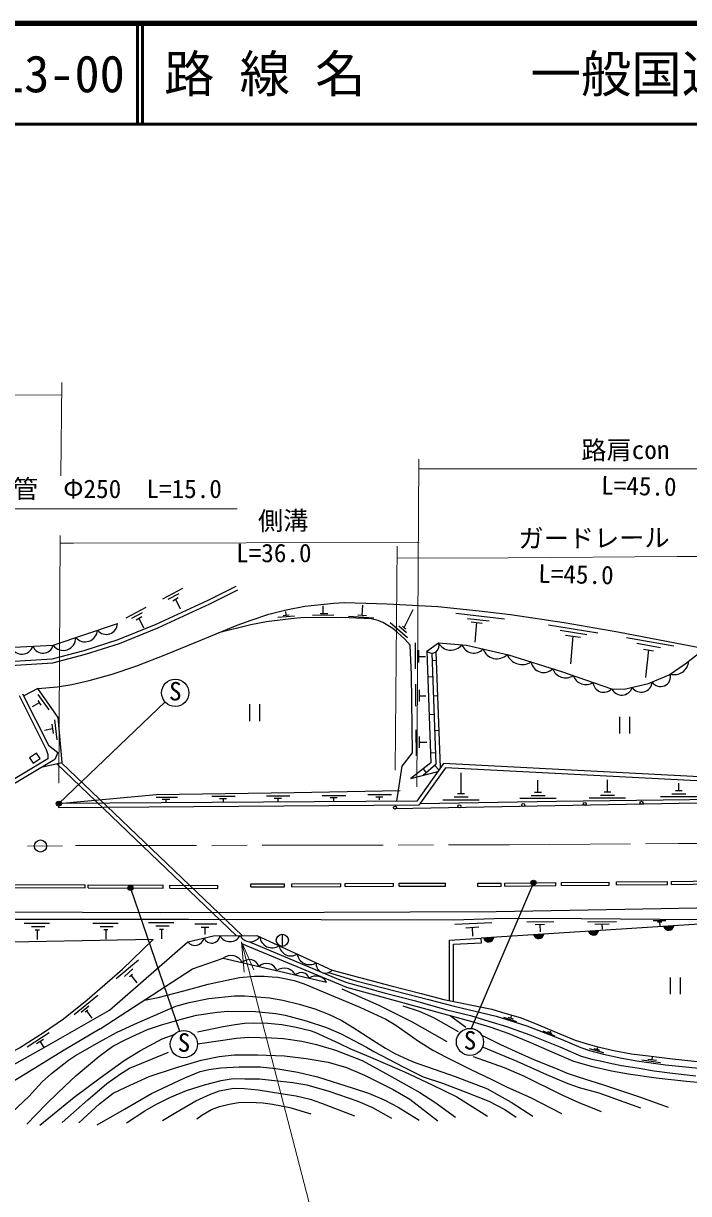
# Model space of a CAD drawing. Units: millimetres at full size, sheet at 1:1000; details may follow other scales. Extents: x 40000 to 680000, y 20000 to 380000.
# Drawn here: x 166426 to 232422, y 263951 to 380000 of the extents above; entities that cross this region are included whole.
import ezdxf
from ezdxf.enums import TextEntityAlignment as Align

# ---------------------------------------------------------------- set-up
doc = ezdxf.new("R2010")
doc.units = ezdxf.units.MM
doc.header["$LTSCALE"] = 1000
doc.linetypes.add('CHAIN', pattern=[18.5, 12, -1.5, 3.5, -1.5])
for name, color, linetype, lineweight in [('M-BGD', 7, 'Continuous', 25), ('M-BGD-EXST', 7, 'Continuous', 25), ('M-BMK', 2, 'CHAIN', 13), ('M-BMK-SRVR', 3, 'Continuous', 25), ('M-STR-HTXT', 7, 'Continuous', 13), ('M-STR-STRC', 7, 'Continuous', 25), ('M-TTL', 2, 'Continuous', 140), ('M-TTL-LINE', 7, 'Continuous', 50)]:
    doc.layers.add(name, color=color, linetype=linetype, lineweight=lineweight)
doc.layers.add('M-TTL-TXT', color=7, linetype='Continuous')
doc.styles.add('ＭＳ ゴシック', font='')
doc.styles.get('ＭＳ ゴシック').set_extended_font_data('MS Gothic')

# ---------------------------------------------------------------- blocks, each defined once
blk = doc.blocks.new('open_arrow')
at = {"color": 0, "linetype": 'Continuous', "lineweight": -2}
blk.add_lwpolyline([(7.5, 1.25), (0, 0), (7.5, -1.25)], dxfattribs=at)

msp = doc.modelspace()

# ---------------------------------------------------------------- hatches: boundary and pattern name
at = {"layer": 'M-BGD'}
for points in [[(229962, 290435, 0.82183), (230951, 290498)], [(212111, 289289, 0.82183), (213100, 289352)], [(217072, 289607, 0.82183), (218060, 289671)], [(222494, 289955, 0.82183), (223482, 290019)]]:
    msp.add_hatch(color=256, dxfattribs=at).paths.add_polyline_path(points)
at = {"layer": 'M-BGD-EXST'}
for points in [[(170188, 302621, 1), (169688, 302621, 1)], [(217269, 294776, 1), (216769, 294776, 1)], [(177315, 294257, 1), (176815, 294257, 1)]]:
    msp.add_hatch(color=256, dxfattribs=at).paths.add_polyline_path(points)

# ---------------------------------------------------------------- linework, layer by layer
at = {"layer": 'M-BGD'}
for p, q in [((180259, 322942), (182230, 323988)), ((180801, 322904), (181871, 323454)), ((181237, 322744), (181787, 323057)), ((181512, 322900), (181977, 321935)), ((176634, 321058), (178605, 322104)), ((177177, 321020), (178246, 321569)), ((192487, 321314), (192451, 321662)), ((195854, 321492), (196641, 321492)), ((196176, 321492), (196176, 322240)), ((200050, 321328), (200098, 322310)), ((204201, 320089), (205088, 321886)), ((209327, 321517), (214157, 320953)), ((177612, 320859), (178162, 321172)), ((177887, 321016), (178353, 320050)), ((191655, 321118), (193339, 321238)), ((192187, 321286), (192787, 321342)), ((195118, 321325), (197210, 321349)), ((198680, 321202), (201200, 321044)), ((199618, 321359), (200481, 321298)), ((202829, 320589), (204539, 319113)), ((210483, 320989), (212644, 320768)), ((210846, 320640), (211931, 320525)), ((211389, 320583), (211225, 318643)), ((218538, 320364), (223425, 319550)), ((203674, 320244), (204418, 319603)), ((204048, 320230), (204355, 319948)), ((219664, 319811), (222339, 319389)), ((220207, 319319), (221696, 319118)), ((220951, 319218), (220690, 316474)), ((205302, 318560), (205289, 315992)), ((226270, 319106), (230948, 318266)), ((227293, 318539), (229642, 318114)), ((205628, 317837), (205618, 316610)), ((205623, 317224), (206327, 317231)), ((206990, 316828), (207404, 316844)), ((207811, 306192), (207371, 317692)), ((227961, 317952), (228943, 317780)), ((228452, 317866), (228131, 315134)), ((206548, 315198), (207050, 315216)), ((167858, 313451), (168957, 311938)), ((205333, 314487), (205333, 312284)), ((205695, 313916), (205684, 312740)), ((207120, 313319), (207538, 313334)), ((167998, 312631), (167292, 312234)), ((167850, 312868), (168146, 312395)), ((188861, 312473), (188861, 310796)), ((189861, 312473), (189861, 310796)), ((205690, 313328), (206355, 313331)), ((206682, 311470), (207188, 311488)), ((225567, 311244), (225567, 309567)), ((226567, 311244), (226567, 309567)), ((169310, 310043), (168529, 309882)), ((169244, 310514), (169375, 309573)), ((169506, 310942), (169745, 308965)), ((205376, 309941), (205379, 307361)), ((207247, 309878), (207669, 309894)), ((205688, 309291), (205688, 308165)), ((205688, 308728), (206447, 308718)), ((206818, 307671), (207328, 307690)), ((169730, 306573), (187554, 289530)), ((170202, 306675), (188130, 289532)), ((207226, 306447), (207655, 305974)), ((206097, 306079), (206374, 305686)), ((209851, 303619), (209851, 305666)), ((217476, 303767), (217476, 304947)), ((224378, 303797), (224378, 304977)), ((231456, 303934), (231456, 304640)), ((179583, 303251), (181730, 303251)), ((180195, 303074), (180948, 303074)), ((180571, 303074), (180571, 302768)), ((185106, 303362), (187431, 303362)), ((185878, 303139), (186589, 303139)), ((186233, 303139), (186233, 302826)), ((190546, 303402), (192871, 303402)), ((191318, 303179), (192029, 303179)), ((191673, 303179), (191673, 302866)), ((196081, 303444), (198406, 303444)), ((196852, 303221), (197563, 303221)), ((197208, 303221), (197208, 302909)), ((200609, 303523), (202935, 303523)), ((201381, 303300), (202092, 303300)), ((201736, 303300), (201736, 302987)), ((248425, 302963), (203323, 302092)), ((208037, 303016), (211647, 303016)), ((209167, 303288), (210558, 303288)), ((209509, 303619), (210192, 303619)), ((215662, 303165), (219273, 303165)), ((216792, 303437), (218183, 303437)), ((217134, 303767), (217818, 303767)), ((222564, 303195), (226174, 303195)), ((223694, 303467), (225085, 303467)), ((224036, 303797), (224719, 303797)), ((229642, 303331), (233252, 303331)), ((230772, 303604), (232163, 303604)), ((231114, 303934), (231797, 303934)), ((169941, 302221), (169938, 302621)), ((246179, 291476), (211847, 289272)), ((166514, 290759), (169028, 290759)), ((167231, 290436), (168543, 290436)), ((173314, 290775), (175828, 290775)), ((174031, 290452), (175343, 290452)), ((174394, 290129), (174808, 290129)), ((174601, 290129), (174601, 289170)), ((178845, 290822), (181359, 290822)), ((179561, 290499), (180874, 290499)), ((179925, 290176), (180339, 290176)), ((180132, 290176), (180132, 289217)), ((183438, 290713), (185611, 290713)), ((184060, 290385), (184814, 290385)), ((184437, 290385), (184437, 289645)), ((209238, 290677), (212915, 290842)), ((210309, 290317), (211597, 290399)), ((210953, 290358), (210979, 289483)), ((216380, 290898), (219059, 290931)), ((217207, 290644), (218133, 290655)), ((217670, 290650), (217681, 289917)), ((222399, 290911), (225270, 290929)), ((223110, 290671), (224541, 290689)), ((223826, 290680), (223830, 290191)), ((228909, 291032), (230173, 291049)), ((229323, 290888), (229776, 290888)), ((229550, 290888), (229564, 290505)), ((167594, 290113), (168008, 290113)), ((167801, 290113), (167801, 289154)), ((192115, 289672), (192115, 288472)), ((175640, 285284), (177849, 287138)), ((176455, 285485), (177294, 286229)), ((176939, 285473), (177235, 285721)), ((177087, 285597), (177672, 284859)), ((230584, 285398), (230584, 283721)), ((231584, 285398), (231584, 283721)), ((171478, 281696), (173824, 283631)), ((172165, 281956), (172919, 282559)), ((172559, 281964), (172818, 282165)), ((172688, 282065), (173229, 281345)), ((208757, 281607), (210306, 280461)), ((215369, 280993), (214096, 281420)), ((215042, 281241), (214516, 281403)), ((214779, 281322), (214867, 281575)), ((166787, 278514), (168975, 279943)), ((219170, 279572), (217996, 280060)), ((218877, 279819), (218445, 280002)), ((218661, 279910), (218745, 280102)), ((167726, 278833), (168420, 279272)), ((168073, 279053), (168468, 278453)), ((224011, 277912), (222587, 278308)), ((223629, 278157), (223054, 278322)), ((223342, 278239), (223403, 278444)), ((228806, 277195), (228848, 277563)), ((229636, 276920), (227780, 277195)), ((229238, 277137), (228374, 277253))]:
    msp.add_line(p, q, dxfattribs=at)
for points in [[(117170, 321130), (143430, 314979), (169344, 316576), (172574, 317438), (175976, 318521), (179763, 320053), (184933, 322433), (187700, 323827)], [(117261, 321520), (143464, 315382), (169279, 316972), (172462, 317822), (175840, 318897), (179605, 320421), (184759, 322794), (187520, 324185)], [(119236, 321981), (142281, 317011), (158936, 317794), (169385, 318331), (175761, 320486)], [(167852, 314034), (169808, 314215), (171230, 314437), (172963, 314825), (175222, 315460), (177677, 316293), (180547, 317407), (183457, 318606), (187626, 320318), (189011, 320832), (190767, 321414), (192500, 321834), (194333, 322196), (197239, 322498), (198283, 322558), (202524, 322425), (207530, 322189), (211628, 321745), (214747, 321377), (220077, 320573), (225401, 319649), (233489, 318115), (233978, 317952)], [(203474, 302866), (203989, 306354), (205036, 307668), (204927, 315390), (204800, 318349), (204273, 318926), (203505, 319639), (203073, 320007), (202102, 320601), (201614, 320781), (200918, 320942), (198017, 321087), (193940, 321049), (192956, 320945), (190545, 320660), (188987, 320358), (185781, 319560)], [(206457, 317728), (207597, 318578), (210389, 318346), (214553, 317380), (219811, 315725), (224782, 314016), (226044, 313965), (228453, 314543), (230486, 315403), (232091, 316486), (234417, 318293), (236434, 317781), (239229, 316523), (242162, 314751), (244955, 312762), (247438, 310590), (250530, 307362), (251815, 305950)], [(206457, 317728), (206854, 306674), (204862, 305109), (207540, 305812)], [(206089, 305431), (207369, 306575), (206964, 317548)], [(165996, 313348), (168696, 307997), (168843, 307487), (168853, 307076), (164177, 304263), (132654, 303489), (116589, 305653), (96186, 303439), (94653, 301882)], [(166353, 313528), (168928, 308426), (169842, 307699), (169556, 307008), (164293, 303866), (132632, 303088), (116584, 305250), (96371, 303056), (94938, 301602)], [(168316, 306267), (170284, 306693), (169870, 311179), (167852, 314034), (166454, 313328)], [(250028, 304429), (208101, 306601), (205456, 302881), (169938, 302621)], [(251117, 303972), (208300, 306190), (205663, 302482), (169941, 302221)], [(169938, 302621), (179642, 303534), (193276, 303725), (203792, 303914)], [(205784, 302652), (219316, 302871), (232554, 303020), (251043, 303329)], [(110605, 289713), (120268, 290937), (126719, 291599), (129965, 291897), (132383, 291964), (145861, 291897), (156849, 291915), (179986, 291840), (196264, 291864), (213318, 291934), (226097, 292145), (243896, 292495), (258361, 292728)], [(161631, 288816), (163989, 291181), (182806, 291181), (209119, 291088), (213120, 291220), (217871, 291254), (233485, 291135), (246179, 291476)], [(152228, 288877), (151401, 285603), (151019, 283686), (150654, 281578), (150316, 279007), (150033, 275956), (150560, 275667), (151412, 275392), (152065, 275341), (153711, 275367), (156056, 275555), (159229, 275981), (160778, 276228), (161992, 276543), (163112, 276921), (164310, 277489), (166033, 278391), (168508, 279982), (170400, 281274), (172769, 283155), (176269, 286212), (179316, 289163), (161631, 288816)], [(182732, 288908), (185282, 289519), (189602, 289540), (197070, 286120)], [(208685, 283089), (208685, 289099), (211847, 289272)], [(209093, 283009), (209093, 288684), (211875, 288835), (211847, 289272)], [(112948, 286682), (116729, 283299), (118826, 281429), (121531, 279245), (124824, 276743), (125755, 276317), (131272, 273828), (131723, 273682), (135462, 273767), (145436, 273870), (153242, 274078), (154763, 274213), (155817, 274335), (158005, 274667), (159120, 274888), (161563, 275493), (163916, 276154), (165006, 276541), (165769, 276927), (168704, 278586), (174958, 282144), (182732, 288908)], [(188068, 288762), (198495, 284408), (210928, 281014), (212707, 280474), (214598, 279822), (216720, 278951), (218842, 278013), (221010, 277071), (222767, 276594), (224783, 276118), (226458, 275833), (229198, 275424), (232213, 275099), (235146, 274841), (237836, 274653), (240625, 274634), (244798, 274850), (245760, 274804), (246221, 274747), (247239, 274577), (247985, 274349), (249531, 273795), (250858, 273160), (252607, 272033)], [(188867, 288929), (196003, 285897), (197650, 285222), (198509, 284882), (200217, 284407), (202232, 283856), (205339, 283077), (208435, 282174), (210771, 281617), (212590, 281063), (214353, 280532), (216680, 279708), (219640, 278522), (221760, 277590), (222834, 277297), (223647, 277127), (224811, 276856), (225749, 276642), (227503, 276374), (228989, 276138), (230811, 275901), (233153, 275646)], [(174047, 280298), (183193, 286231), (186245, 287298), (196510, 284911)], [(178432, 283142), (179806, 283413), (182354, 284066), (184757, 284718), (185808, 284968), (187862, 285369), (189359, 285527), (190309, 285527), (191094, 285463), (191664, 285413), (192500, 285236), (193286, 285071), (194291, 284754), (195786, 284134), (199813, 282450), (202376, 281258), (203365, 280648), (205620, 279078), (207058, 278161), (208376, 277465), (210833, 276262), (212834, 275287), (214341, 274540), (216791, 273447), (219805, 271890)], [(196685, 285864), (199412, 285053), (202236, 284323), (206611, 283189), (209156, 282545), (213321, 281553), (216358, 280592), (219792, 279262), (221715, 278443), (222588, 278148), (223994, 277789), (225793, 277386), (227287, 277113), (230129, 276732), (233116, 276416), (237074, 276154), (239546, 275989), (244093, 276076), (248269, 276060)], [(197070, 286120), (202791, 284582), (205882, 283781), (208147, 283196), (212911, 282253), (213867, 281957), (215802, 281378), (217520, 280682), (219643, 279809), (221169, 279180), (222353, 278789), (223276, 278544), (225019, 278134), (226742, 277816), (228718, 277579), (230813, 277326), (234201, 276950), (236247, 276696), (237521, 276622), (239031, 276541), (245099, 276549), (246659, 276533), (248607, 275961)], [(165328, 272019), (166964, 273587), (168287, 275042), (169204, 275846), (170899, 277200), (171608, 277653), (173984, 279016), (175676, 279942), (177457, 280749), (180019, 281873), (181563, 282536), (182886, 282914), (184815, 283301), (187382, 283559), (188346, 283549), (190827, 283378), (192160, 283142), (193786, 282735), (195336, 282263), (196683, 281731), (197941, 281136), (199056, 280484), (201089, 279161), (202362, 278370), (203278, 277848), (204580, 277235), (205345, 276932), (206534, 276538), (209264, 275561), (212470, 274338), (213340, 273829), (214829, 273018), (216970, 271635)], [(198013, 284270), (201705, 282643), (203484, 281753), (205006, 280989), (208439, 279046)], [(166764, 270835), (168662, 272772), (169860, 273970), (171650, 275651), (173098, 276859), (173917, 277538), (174809, 278211), (175298, 278571), (176507, 279210), (177585, 279709), (178747, 280220), (180115, 280679), (182216, 281270), (183604, 281630), (185651, 281959), (186710, 282049), (189443, 281998), (191460, 281809), (192389, 281659), (194491, 281088), (196509, 280429), (197967, 279800), (200458, 278489), (201187, 278040), (204114, 276533), (206104, 275547), (207992, 274888), (210406, 273980), (212603, 273107), (214192, 272295), (215324, 271517)], [(204073, 282587), (205694, 282055), (207116, 281431), (209548, 280023)], [(183685, 280007), (186235, 280519), (187435, 280717), (188355, 280856), (189229, 280891), (190661, 280856), (192064, 280706), (193473, 280462), (194871, 280136), (195337, 279949), (197794, 278829), (198865, 278323), (200873, 277497), (204230, 276015), (206993, 274731), (209420, 273545), (212486, 271639)], [(174047, 280298), (170313, 278091), (167192, 276165), (164012, 274246), (162799, 273789), (161398, 273427), (159850, 273158), (157866, 273110), (146184, 273224)], [(168048, 270729), (171471, 273510), (174035, 275447), (176425, 277151), (178042, 278126), (180186, 279297), (181498, 279777)], [(183683, 278803), (187558, 279360), (188757, 279468), (191074, 279402), (192235, 279324), (194066, 279074), (195505, 278751), (197403, 278170), (200049, 277161), (202735, 275670), (205742, 273970), (207239, 273027), (209285, 271538)], [(211981, 279638), (213689, 278780), (215568, 277896), (217121, 277227), (219208, 276384), (220372, 275903), (221577, 275502), (223865, 274766), (227551, 273532), (230402, 272516)], [(170275, 270988), (172820, 273237), (174719, 274859), (176051, 275836), (176937, 276397), (178163, 276884), (180822, 277991)], [(171930, 270982), (173975, 272867), (175327, 273901), (176593, 274513), (178903, 275566), (181515, 276413), (184048, 277169), (185864, 277546), (187333, 277709), (189663, 277719), (192315, 277617), (194493, 277351), (196676, 276974), (198485, 276453), (200271, 275688), (203107, 274260), (204765, 273307), (207530, 271176)], [(211053, 277560), (214129, 276469), (216046, 275625), (219860, 273752), (221525, 272997), (223761, 272088)], [(212034, 278485), (215395, 277080), (218319, 275771), (220450, 274877), (221575, 274467), (223522, 273950), (227645, 272460)], [(173753, 270785), (176441, 272321), (179149, 273877), (182440, 275442), (183954, 276056), (184814, 276254), (186021, 276431), (187818, 276535), (189909, 276522), (191482, 276350), (193645, 275984), (195588, 275528), (199145, 274423), (200659, 273903), (202232, 273237), (203597, 272534), (205682, 271240)], [(176668, 270954), (178489, 272158), (179567, 272793), (180967, 273496), (182595, 274164), (184394, 274750), (186047, 275181), (187243, 275353), (188385, 275333), (189837, 275343), (191350, 275183), (193157, 274972), (194550, 274731), (196714, 274121), (199605, 273116), (201058, 272495), (202961, 271423)], [(180213, 271208), (181545, 272002), (183529, 273144), (184978, 273826), (185869, 274132), (186746, 274322), (187318, 274395), (188320, 274371), (189711, 274253), (191971, 273876), (193473, 273640), (194888, 273310), (196017, 272909), (199270, 271678)], [(183630, 271355), (184124, 271736), (185073, 272283), (185884, 272584), (186857, 272820), (187769, 272997), (188407, 273013), (189521, 272998), (190218, 272944), (191141, 272821), (192005, 272665), (192867, 272478), (194949, 271850)]]:
    msp.add_lwpolyline(points, dxfattribs=at)
msp.add_lwpolyline([(167390, 306629), (168074, 307094), (167716, 307621), (167032, 307157)], close=True, dxfattribs=at)
for centre, radius in [((203296, 302239), 150), ((209686, 302362), 150), ((216011, 302485), 150), ((222124, 302603), 150), ((227748, 302711), 150), ((192115, 289072), 600)]:
    msp.add_circle(centre, radius, dxfattribs=at)
for centre, radius, start, end in [((174642, 320528), 1120, 219.49376, 357.84136), ((172542, 319917), 1240, 222.02341, 355.31171), ((166279, 318617), 1163, 205.42756, 340.45821), ((168363, 318599), 1056, 200.55359, 345.33218), ((170386, 319054), 1235, 215.83217, 1.50295), ((206937, 318274), 727, 228.72488, 24.68899), ((208832, 319254), 1408, 208.69954, 321.80846), ((211117, 318814), 1255, 200.08506, 317.29406), ((213403, 318431), 1442, 198.93195, 314.9496), ((215920, 318040), 1625, 202.79567, 302.72984), ((218041, 316888), 1261, 189.81051, 315.2396), ((220216, 316456), 1359, 199.60558, 303.73556), ((231017, 316824), 1407, 252.74576, 356.71765), ((222218, 315742), 1314, 198.43924, 303.62295), ((223996, 314716), 1052, 183.74587, 318.31632), ((227727, 314763), 1086, 214.17023, 356.39397), ((229648, 315219), 987, 212.0683, 15.33011), ((225778, 314490), 1103, 205.40707, 342.22686), ((230450, 290564), 505, 194.84473, 352.50293), ((183447, 289486), 920, 218.95755, 347.99122), ((185109, 289622), 830, 203.23416, 353.07139), ((186927, 290075), 1138, 209.11049, 331.44835), ((188934, 290068), 1141, 208.04432, 325.20093), ((191112, 289574), 1252, 187.2356, 303.5621), ((212599, 289418), 505, 194.84473, 352.50293), ((217560, 289737), 505, 194.84473, 352.50293), ((222982, 290085), 505, 194.84473, 352.50293), ((192958, 288684), 1164, 187.56738, 303.23032), ((187014, 286307), 1255, 26.01892, 127.7931), ((188851, 286152), 1000, 18.66176, 135.15025), ((190550, 285708), 1072, 19.26268, 134.54933), ((194809, 287879), 1225, 187.86397, 302.93373), ((196386, 286732), 918, 172.5984, 318.19931), ((192307, 285057), 1251, 27.26959, 126.54242), ((194003, 285069), 810, 17.6153, 136.19671), ((195460, 284326), 1202, 29.11804, 124.69397)]:
    msp.add_arc(centre, radius, start, end, dxfattribs=at)
at = {"layer": 'M-BGD-EXST'}
for p, q in [((169938, 302621), (180488, 312715)), ((217019, 294776), (210837, 280336)), ((177065, 294257), (181919, 280056))]:
    msp.add_line(p, q, dxfattribs=at)
for centre, radius in [((181494, 313615), 1350), ((169938, 302621), 250), ((217019, 294776), 250), ((177065, 294257), 250), ((182352, 278777), 1350), ((210733, 278990), 1350)]:
    msp.add_circle(centre, radius, dxfattribs=at)
at = {"layer": 'M-BMK'}
msp.add_lwpolyline([(70250, 286304), (76977, 288542), (81591, 289997), (84832, 290913), (89455, 292129), (96158, 293658), (98913, 294231), (102116, 294837), (106495, 295567), (111962, 296403), (116878, 296972), (123171, 297565), (129672, 297955), (135779, 298064), (153321, 298222), (171611, 298467), (214661, 298534), (231393, 298662), (249245, 298662), (260203, 298611), (270402, 298408), (278073, 298180), (305127, 297464)], dxfattribs=at)
at = {"layer": 'M-BMK-SRVR'}
msp.add_circle((168123, 298420), 600, dxfattribs=at)
at = {"layer": 'M-STR-HTXT'}
for p, q in [((170230, 344402), (170133, 335135)), ((146329, 343239), (170217, 343148)), ((205473, 304290), (205661, 336780)), ((205715, 335829), (251049, 335829)), ((169935, 304659), (170065, 329221)), ((203300, 305940), (203516, 328171))]:
    msp.add_line(p, q, dxfattribs=at)
for points in [[(138519, 304077), (154496, 331876), (187638, 331876)], [(170061, 328449), (171387, 328467), (205697, 328520)], [(203504, 326974), (214536, 326991), (231291, 327120), (248497, 327120)], [(188069, 288928), (196832, 255130), (219717, 255130)]]:
    msp.add_lwpolyline(points, dxfattribs=at)
at = {"layer": 'M-STR-STRC'}
for p, q in [((214181, 294748), (219258, 294799)), ((219261, 294499), (219258, 294799)), ((219824, 294805), (224533, 294852)), ((219827, 294505), (219824, 294805)), ((224536, 294552), (224533, 294852)), ((225273, 294860), (230321, 294910)), ((225276, 294560), (225273, 294860)), ((230324, 294590), (230321, 294910)), ((230730, 294914), (235742, 294965)), ((230733, 294614), (230730, 294914)), ((165258, 294315), (172555, 294279)), ((165260, 294615), (172556, 294579)), ((172555, 294279), (172556, 294579)), ((172843, 294278), (172845, 294578)), ((172843, 294278), (180284, 294241)), ((172845, 294578), (180285, 294541)), ((180284, 294241), (180285, 294541)), ((180950, 294238), (180951, 294538)), ((180950, 294238), (185712, 294215)), ((180951, 294538), (185714, 294515)), ((185712, 294215), (185714, 294515)), ((188989, 294661), (192341, 294677)), ((188991, 294361), (188989, 294661)), ((188991, 294361), (192343, 294377)), ((192343, 294377), (192341, 294677)), ((193052, 294680), (197906, 294702)), ((193054, 294380), (193052, 294680)), ((193054, 294380), (197908, 294403)), ((197908, 294403), (197906, 294702)), ((198335, 294704), (203143, 294727)), ((198336, 294404), (198335, 294704)), ((198336, 294404), (203145, 294427)), ((203145, 294427), (203143, 294727)), ((203722, 294730), (208297, 294751)), ((203723, 294430), (203722, 294730)), ((203723, 294430), (208299, 294451)), ((208299, 294451), (208297, 294751)), ((211507, 294721), (213832, 294744)), ((211510, 294421), (211507, 294721)), ((211510, 294421), (213835, 294444)), ((213835, 294444), (213832, 294744)), ((214184, 294448), (214181, 294748)), ((214184, 294448), (219261, 294499)), ((219827, 294505), (224536, 294552)), ((225276, 294560), (230324, 294610)), ((230733, 294614), (235745, 294665))]:
    msp.add_line(p, q, dxfattribs=at)
at = {"layer": 'M-TTL'}
msp.add_line((680000, 380000), (40000, 380000), dxfattribs=at)
at = {"layer": 'M-TTL-LINE'}
for p, q in [((177750, 380000), (177750, 370000)), ((178250, 380000), (178250, 370000)), ((40000, 370000), (680000, 370000))]:
    msp.add_line(p, q, dxfattribs=at)

# ---------------------------------------------------------------- block references
at = {"layer": 'M-STR-HTXT', "xscale": 400, "yscale": 400, "rotation": 284.5}
msp.add_blockref('open_arrow', (188069, 288928), dxfattribs=at)

# ---------------------------------------------------------------- texts
at = {"layer": 'M-BGD-EXST', "style": 'ＭＳ ゴシック'}
for p in [(180839, 312323), (181697, 277485), (210078, 277698)]:
    msp.add_text('S', height=1833, rotation=358.508, dxfattribs=at).set_placement(p, align=Align.BOTTOM_LEFT)
at = {"layer": 'M-STR-HTXT', "style": 'ＭＳ ゴシック'}
for s, rotation, p in [('路肩con', 0.33, (221784, 336211)), ('L=45.0', 358.76, (223717, 332741)), ('側溝', 0.678, (189714, 329188)), ('ガードレール', 0.33, (215545, 327452)), ('L=45.0', 358.76, (217478, 323982))]:
    msp.add_text(s, height=1833, rotation=rotation, dxfattribs=at).set_placement(p, align=Align.BOTTOM_LEFT)
for s, p in [('ヒューム管\u3000Φ250\u3000L=15.0', (155388, 332376)), ('L=36.0', (187532, 326015))]:
    msp.add_text(s, height=1833, dxfattribs=at).set_placement(p, align=Align.BOTTOM_LEFT)
at = {"layer": 'M-TTL-TXT', "style": 'ＭＳ ゴシック'}
for s, p in [('路 線 名', (180380, 375000)), ('一般国道489号', (216734, 375000)), ('013-00', (161521, 375000))]:
    msp.add_text(s, height=3666, dxfattribs=at).set_placement(p, align=Align.MIDDLE_LEFT)

doc.saveas('drawing.dxf')
